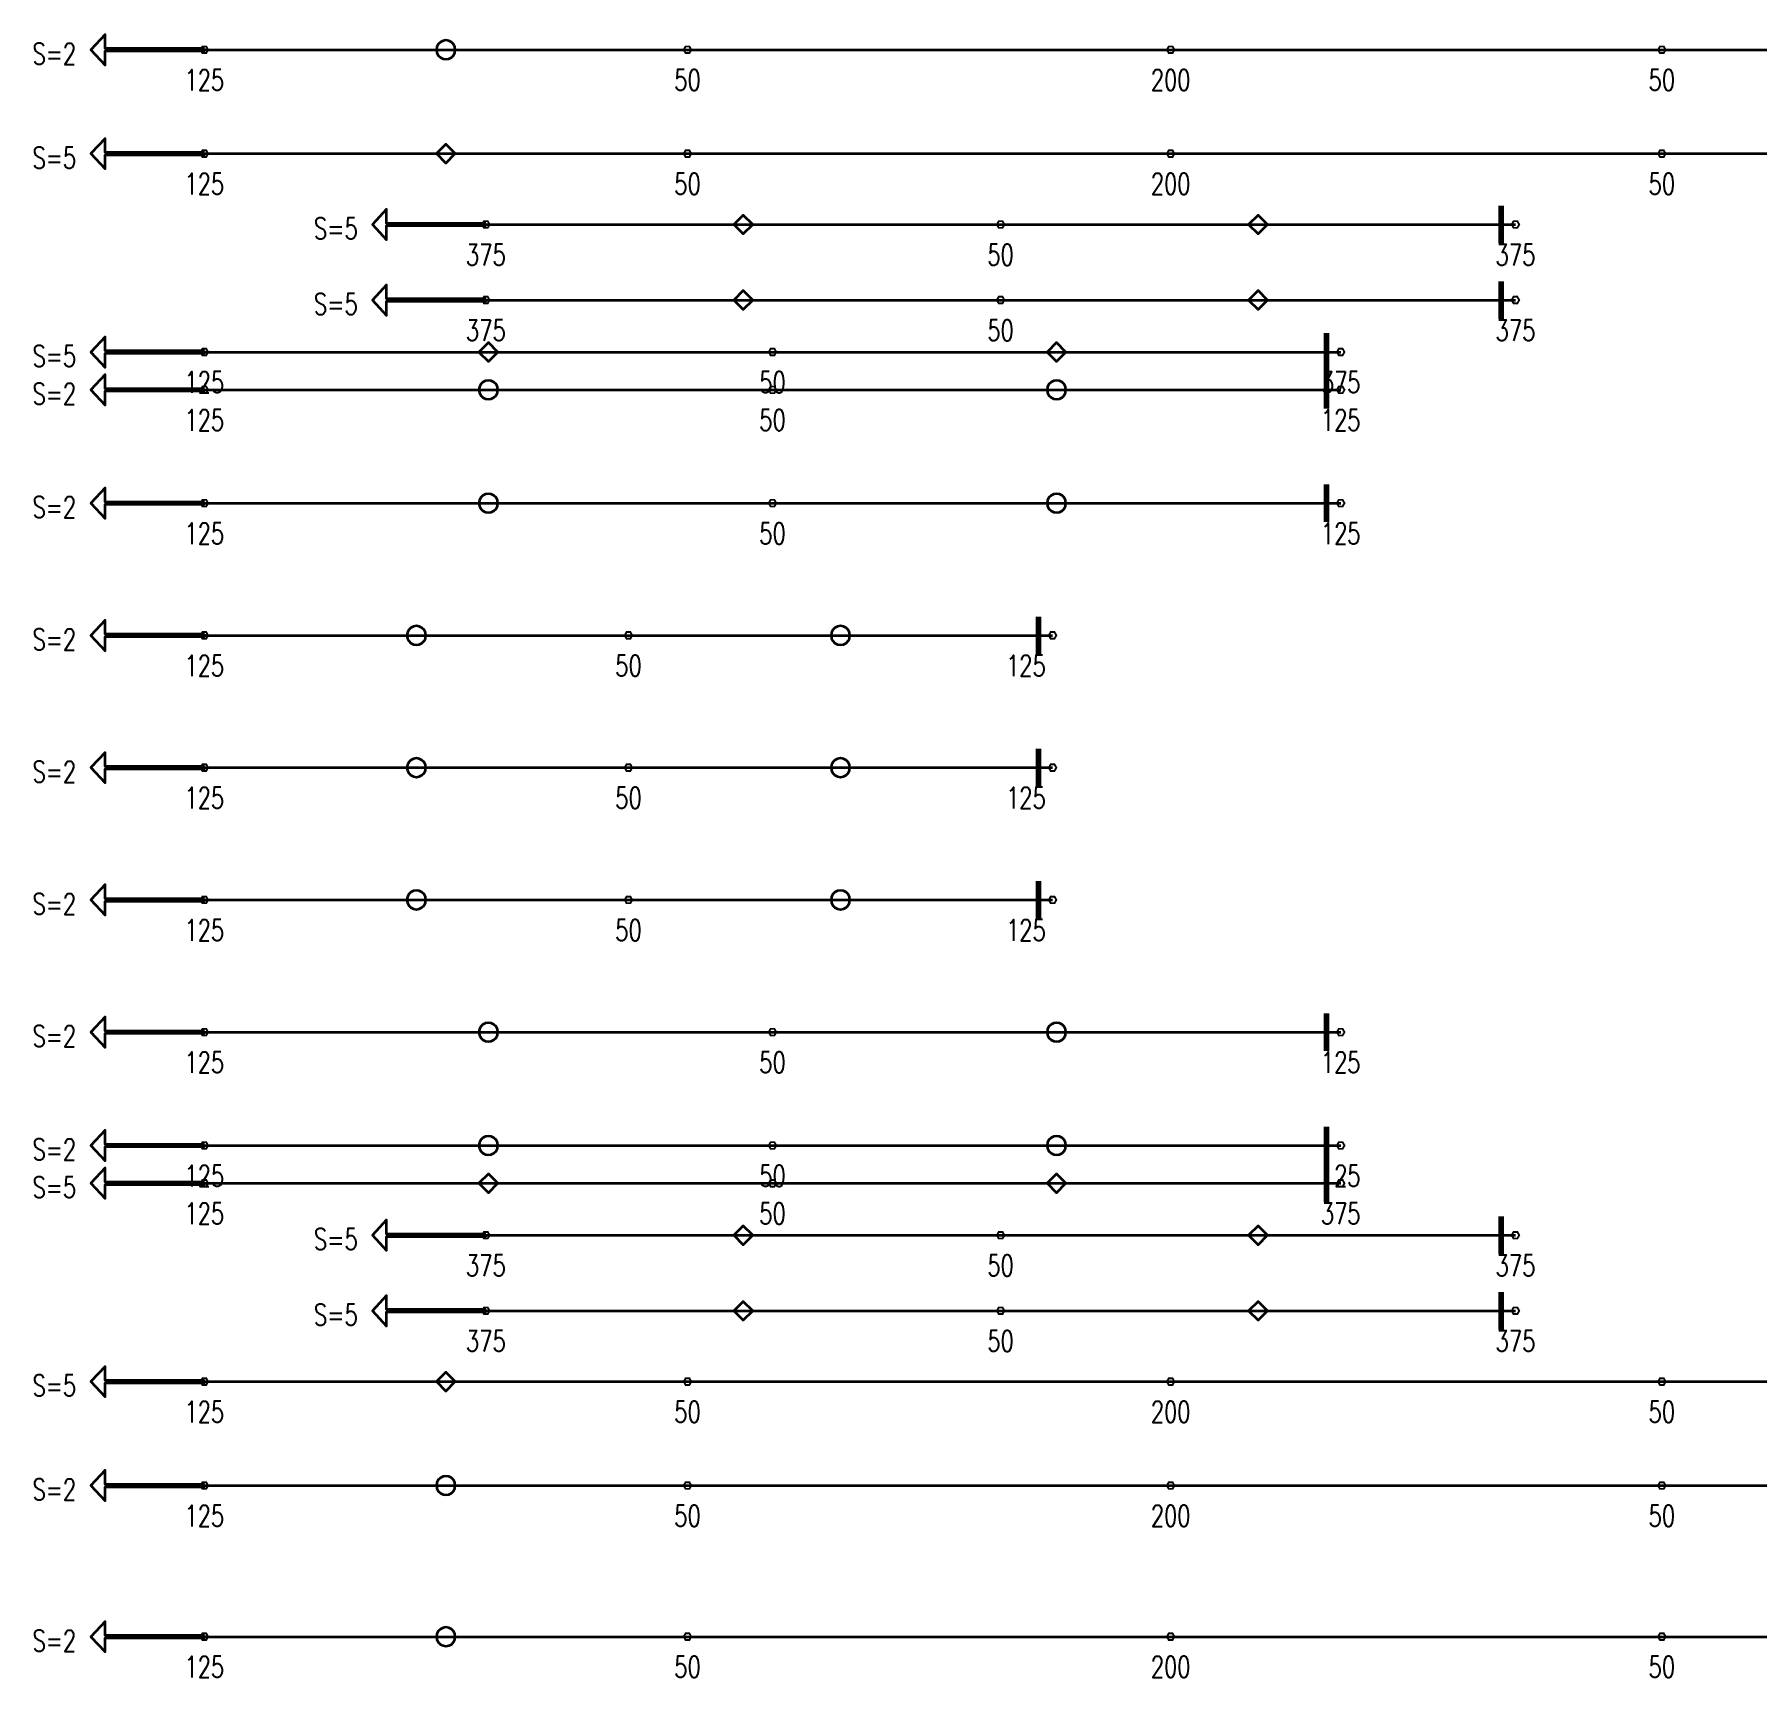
# Model space of a CAD drawing. Header units: millimetres. Extents: x 130150 to 587758, y -25561 to 50684.
# Drawn here: x 380622 to 398863, y 14067 to 31462 of the extents above; entities that cross this region are included whole.
import ezdxf

# ---------------------------------------------------------------- set-up
doc = ezdxf.new("R2010")
doc.units = ezdxf.units.MM
doc.layers.add('Current plane_Column', color=7, linetype='Continuous', true_color=0x4b00ff)
doc.layers.add('NDC_S-TENDON', color=6, linetype='Continuous', lineweight=35)
doc.layers.add('NDC_S_ANNO', color=7, linetype='Continuous', lineweight=20)
doc.styles.add('NDC_ANNO', font='', dxfattribs={"width": 0.8})
doc.styles.get('NDC_ANNO').set_extended_font_data('Dotum')

# ---------------------------------------------------------------- blocks, each defined once
blk = doc.blocks.new('HTB TDX')
at = {"layer": 'NDC_S-TENDON', "linetype": 'Continuous'}
for points, elevation in [([(-180, 21812), (-1230, 21812), (-1230, 21962), (-1380, 21800), (-1230, 21638), (-1230, 21788), (-180, 21788)], 3575), ([(2277, 21800), (2282, 21769), (2297, 21741), (2319, 21719), (2347, 21705), (2377, 21700), (2408, 21705), (2436, 21719), (2458, 21741), (2473, 21769), (2477, 21800), (2473, 21831), (2458, 21859), (2436, 21881), (2408, 21895), (2377, 21900), (2347, 21895), (2319, 21881), (2297, 21859), (2282, 21831), (2277, 21800)], 3532), ([(-180, 20712), (-1230, 20712), (-1230, 20862), (-1380, 20700), (-1230, 20538), (-1230, 20688), (-180, 20688)], 3575), ([(2277, 20700), (2377, 20600), (2477, 20700), (2377, 20800), (2277, 20700)], 3532), ([(2800, 19962), (1750, 19962), (1750, 20112), (1600, 19950), (1750, 19788), (1750, 19938), (2800, 19938)], 3575), ([(5425, 19950), (5525, 19850), (5625, 19950), (5525, 20050), (5425, 19950)], 3388), ([(10875, 19950), (10975, 19850), (11075, 19950), (10975, 20050), (10875, 19950)], 3388), ([(2800, 19162), (1750, 19162), (1750, 19312), (1600, 19150), (1750, 18988), (1750, 19138), (2800, 19138)], 3575), ([(5425, 19150), (5525, 19050), (5625, 19150), (5525, 19250), (5425, 19150)], 3388), ([(10875, 19150), (10975, 19050), (11075, 19150), (10975, 19250), (10875, 19150)], 3388), ([(-180, 18612), (-1230, 18612), (-1230, 18762), (-1380, 18600), (-1230, 18438), (-1230, 18588), (-180, 18588)], 3575), ([(2727, 18600), (2827, 18500), (2927, 18600), (2827, 18700), (2727, 18600)], 3391), ([(8742, 18600), (8842, 18500), (8942, 18600), (8842, 18700), (8742, 18600)], 3391), ([(-180, 18212), (-1230, 18212), (-1230, 18362), (-1380, 18200), (-1230, 18038), (-1230, 18188), (-180, 18188)], 3575), ([(2727, 18200), (2732, 18169), (2747, 18141), (2769, 18119), (2797, 18105), (2827, 18100), (2858, 18105), (2886, 18119), (2908, 18141), (2923, 18169), (2927, 18200), (2923, 18231), (2908, 18259), (2886, 18281), (2858, 18295), (2827, 18300), (2797, 18295), (2769, 18281), (2747, 18259), (2732, 18231), (2727, 18200)], 3391), ([(8742, 18200), (8747, 18169), (8762, 18141), (8784, 18119), (8812, 18105), (8842, 18100), (8873, 18105), (8901, 18119), (8923, 18141), (8938, 18169), (8942, 18200), (8938, 18231), (8923, 18259), (8901, 18281), (8873, 18295), (8842, 18300), (8812, 18295), (8784, 18281), (8762, 18259), (8747, 18231), (8742, 18200)], 3391), ([(-180, 17012), (-1230, 17012), (-1230, 17162), (-1380, 17000), (-1230, 16838), (-1230, 16988), (-180, 16988)], 3575), ([(2727, 17000), (2732, 16969), (2747, 16941), (2769, 16919), (2797, 16905), (2827, 16900), (2858, 16905), (2886, 16919), (2908, 16941), (2923, 16969), (2927, 17000), (2923, 17031), (2908, 17059), (2886, 17081), (2858, 17095), (2827, 17100), (2797, 17095), (2769, 17081), (2747, 17059), (2732, 17031), (2727, 17000)], 3533), ([(8742, 17000), (8747, 16969), (8762, 16941), (8784, 16919), (8812, 16905), (8842, 16900), (8873, 16905), (8901, 16919), (8923, 16941), (8938, 16969), (8942, 17000), (8938, 17031), (8923, 17059), (8901, 17081), (8873, 17095), (8842, 17100), (8812, 17095), (8784, 17081), (8762, 17059), (8747, 17031), (8742, 17000)], 3533), ([(-180, 15612), (-1230, 15612), (-1230, 15762), (-1380, 15600), (-1230, 15438), (-1230, 15588), (-180, 15588)], 3575), ([(1965, 15600), (1970, 15569), (1984, 15541), (2006, 15519), (2034, 15505), (2065, 15500), (2096, 15505), (2124, 15519), (2146, 15541), (2160, 15569), (2165, 15600), (2160, 15631), (2146, 15659), (2124, 15681), (2096, 15695), (2065, 15700), (2034, 15695), (2006, 15681), (1984, 15659), (1970, 15631), (1965, 15600)], 3532), ([(6455, 15600), (6460, 15569), (6474, 15541), (6496, 15519), (6524, 15505), (6555, 15500), (6586, 15505), (6614, 15519), (6636, 15541), (6650, 15569), (6655, 15600), (6650, 15631), (6636, 15659), (6614, 15681), (6586, 15695), (6555, 15700), (6524, 15695), (6496, 15681), (6474, 15659), (6460, 15631), (6455, 15600)], 3532), ([(-180, 14212), (-1230, 14212), (-1230, 14362), (-1380, 14200), (-1230, 14038), (-1230, 14188), (-180, 14188)], 3575), ([(1965, 14200), (1970, 14169), (1984, 14141), (2006, 14119), (2034, 14105), (2065, 14100), (2096, 14105), (2124, 14119), (2146, 14141), (2160, 14169), (2165, 14200), (2160, 14231), (2146, 14259), (2124, 14281), (2096, 14295), (2065, 14300), (2034, 14295), (2006, 14281), (1984, 14259), (1970, 14231), (1965, 14200)], 3532), ([(6455, 14200), (6460, 14169), (6474, 14141), (6496, 14119), (6524, 14105), (6555, 14100), (6586, 14105), (6614, 14119), (6636, 14141), (6650, 14169), (6655, 14200), (6650, 14231), (6636, 14259), (6614, 14281), (6586, 14295), (6555, 14300), (6524, 14295), (6496, 14281), (6474, 14259), (6460, 14231), (6455, 14200)], 3532), ([(-180, 12812), (-1230, 12812), (-1230, 12962), (-1380, 12800), (-1230, 12638), (-1230, 12788), (-180, 12788)], 3575), ([(1965, 12800), (1970, 12769), (1984, 12741), (2006, 12719), (2034, 12705), (2065, 12700), (2096, 12705), (2124, 12719), (2146, 12741), (2160, 12769), (2165, 12800), (2160, 12831), (2146, 12859), (2124, 12881), (2096, 12895), (2065, 12900), (2034, 12895), (2006, 12881), (1984, 12859), (1970, 12831), (1965, 12800)], 3532), ([(6455, 12800), (6460, 12769), (6474, 12741), (6496, 12719), (6524, 12705), (6555, 12700), (6586, 12705), (6614, 12719), (6636, 12741), (6650, 12769), (6655, 12800), (6650, 12831), (6636, 12859), (6614, 12881), (6586, 12895), (6555, 12900), (6524, 12895), (6496, 12881), (6474, 12859), (6460, 12831), (6455, 12800)], 3532), ([(-180, 11412), (-1230, 11412), (-1230, 11562), (-1380, 11400), (-1230, 11238), (-1230, 11388), (-180, 11388)], 3575), ([(2727, 11400), (2732, 11369), (2747, 11341), (2769, 11319), (2797, 11305), (2827, 11300), (2858, 11305), (2886, 11319), (2908, 11341), (2923, 11369), (2927, 11400), (2923, 11431), (2908, 11459), (2886, 11481), (2858, 11495), (2827, 11500), (2797, 11495), (2769, 11481), (2747, 11459), (2732, 11431), (2727, 11400)], 3532), ([(8742, 11400), (8747, 11369), (8762, 11341), (8784, 11319), (8812, 11305), (8842, 11300), (8873, 11305), (8901, 11319), (8923, 11341), (8938, 11369), (8942, 11400), (8938, 11431), (8923, 11459), (8901, 11481), (8873, 11495), (8842, 11500), (8812, 11495), (8784, 11481), (8762, 11459), (8747, 11431), (8742, 11400)], 3532), ([(-180, 10212), (-1230, 10212), (-1230, 10362), (-1380, 10200), (-1230, 10038), (-1230, 10188), (-180, 10188)], 3575), ([(2727, 10200), (2732, 10169), (2747, 10141), (2769, 10119), (2797, 10105), (2827, 10100), (2858, 10105), (2886, 10119), (2908, 10141), (2923, 10169), (2927, 10200), (2923, 10231), (2908, 10259), (2886, 10281), (2858, 10295), (2827, 10300), (2797, 10295), (2769, 10281), (2747, 10259), (2732, 10231), (2727, 10200)], 3388), ([(8742, 10200), (8747, 10169), (8762, 10141), (8784, 10119), (8812, 10105), (8842, 10100), (8873, 10105), (8901, 10119), (8923, 10141), (8938, 10169), (8942, 10200), (8938, 10231), (8923, 10259), (8901, 10281), (8873, 10295), (8842, 10300), (8812, 10295), (8784, 10281), (8762, 10259), (8747, 10231), (8742, 10200)], 3388), ([(-180, 9812), (-1230, 9812), (-1230, 9962), (-1380, 9800), (-1230, 9638), (-1230, 9788), (-180, 9788)], 3575), ([(2727, 9800), (2827, 9700), (2927, 9800), (2827, 9900), (2727, 9800)], 3388), ([(8742, 9800), (8842, 9700), (8942, 9800), (8842, 9900), (8742, 9800)], 3388), ([(2800, 9262), (1750, 9262), (1750, 9412), (1600, 9250), (1750, 9088), (1750, 9238), (2800, 9238)], 3575), ([(5425, 9250), (5525, 9150), (5625, 9250), (5525, 9350), (5425, 9250)], 3388), ([(10875, 9250), (10975, 9150), (11075, 9250), (10975, 9350), (10875, 9250)], 3388), ([(2800, 8462), (1750, 8462), (1750, 8612), (1600, 8450), (1750, 8288), (1750, 8438), (2800, 8438)], 3575), ([(5425, 8450), (5525, 8350), (5625, 8450), (5525, 8550), (5425, 8450)], 3388), ([(10875, 8450), (10975, 8350), (11075, 8450), (10975, 8550), (10875, 8450)], 3388), ([(-180, 7712), (-1230, 7712), (-1230, 7862), (-1380, 7700), (-1230, 7538), (-1230, 7688), (-180, 7688)], 3575), ([(2277, 7700), (2377, 7600), (2477, 7700), (2377, 7800), (2277, 7700)], 3532), ([(-180, 6612), (-1230, 6612), (-1230, 6762), (-1380, 6600), (-1230, 6438), (-1230, 6588), (-180, 6588)], 3575), ([(2277, 6600), (2282, 6569), (2297, 6541), (2319, 6519), (2347, 6505), (2377, 6500), (2408, 6505), (2436, 6519), (2458, 6541), (2473, 6569), (2477, 6600), (2473, 6631), (2458, 6659), (2436, 6681), (2408, 6695), (2377, 6700), (2347, 6695), (2319, 6681), (2297, 6659), (2282, 6631), (2277, 6600)], 3532), ([(-180, 5012), (-1230, 5012), (-1230, 5162), (-1380, 5000), (-1230, 4838), (-1230, 4988), (-180, 4988)], 3575), ([(2277, 5000), (2282, 4969), (2297, 4941), (2319, 4919), (2347, 4905), (2377, 4900), (2408, 4905), (2436, 4919), (2458, 4941), (2473, 4969), (2477, 5000), (2473, 5031), (2458, 5059), (2436, 5081), (2408, 5095), (2377, 5100), (2347, 5095), (2319, 5081), (2297, 5059), (2282, 5031), (2277, 5000)], 3532)]:
    blk.add_lwpolyline(points, close=True, dxfattribs=dict(at, elevation=elevation))
for points, elevation in [([(-140, 21800, 20, 20, 0), (-160, 21835, 20, 20, 0), (-200, 21835, 20, 20, 0), (-220, 21800, 20, 20, 0), (-200, 21765, 20, 20, 0), (-160, 21765, 20, 20, 0)], 3575), ([(-140, 21800, 20, 20, 0), (-160, 21835, 20, 20, 0), (-200, 21835, 20, 20, 0), (-220, 21800, 20, 20, 0), (-200, 21765, 20, 20, 0), (-160, 21765, 20, 20, 0)], 3575), ([(4975, 21800, 20, 20, 0), (4955, 21835, 20, 20, 0), (4915, 21835, 20, 20, 0), (4895, 21800, 20, 20, 0), (4915, 21765, 20, 20, 0), (4955, 21765, 20, 20, 0)], 3500), ([(4975, 21800, 20, 20, 0), (4955, 21835, 20, 20, 0), (4915, 21835, 20, 20, 0), (4895, 21800, 20, 20, 0), (4915, 21765, 20, 20, 0), (4955, 21765, 20, 20, 0)], 3500), ([(10090, 21800, 20, 20, 0), (10070, 21835, 20, 20, 0), (10030, 21835, 20, 20, 0), (10010, 21800, 20, 20, 0), (10030, 21765, 20, 20, 0), (10070, 21765, 20, 20, 0)], 3650), ([(10090, 21800, 20, 20, 0), (10070, 21835, 20, 20, 0), (10030, 21835, 20, 20, 0), (10010, 21800, 20, 20, 0), (10030, 21765, 20, 20, 0), (10070, 21765, 20, 20, 0)], 3650), ([(10090, 21800, 20, 20, 0), (10070, 21835, 20, 20, 0), (10030, 21835, 20, 20, 0), (10010, 21800, 20, 20, 0), (10030, 21765, 20, 20, 0), (10070, 21765, 20, 20, 0)], 3650), ([(10090, 21800, 20, 20, 0), (10070, 21835, 20, 20, 0), (10030, 21835, 20, 20, 0), (10010, 21800, 20, 20, 0), (10030, 21765, 20, 20, 0), (10070, 21765, 20, 20, 0)], 3650), ([(15290, 21800, 20, 20, 0), (15270, 21835, 20, 20, 0), (15230, 21835, 20, 20, 0), (15210, 21800, 20, 20, 0), (15230, 21765, 20, 20, 0), (15270, 21765, 20, 20, 0)], 3500), ([(15290, 21800, 20, 20, 0), (15270, 21835, 20, 20, 0), (15230, 21835, 20, 20, 0), (15210, 21800, 20, 20, 0), (15230, 21765, 20, 20, 0), (15270, 21765, 20, 20, 0)], 3500), ([(-140, 20700, 20, 20, 0), (-160, 20735, 20, 20, 0), (-200, 20735, 20, 20, 0), (-220, 20700, 20, 20, 0), (-200, 20665, 20, 20, 0), (-160, 20665, 20, 20, 0)], 3575), ([(-140, 20700, 20, 20, 0), (-160, 20735, 20, 20, 0), (-200, 20735, 20, 20, 0), (-220, 20700, 20, 20, 0), (-200, 20665, 20, 20, 0), (-160, 20665, 20, 20, 0)], 3575), ([(4975, 20700, 20, 20, 0), (4955, 20735, 20, 20, 0), (4915, 20735, 20, 20, 0), (4895, 20700, 20, 20, 0), (4915, 20665, 20, 20, 0), (4955, 20665, 20, 20, 0)], 3500), ([(4975, 20700, 20, 20, 0), (4955, 20735, 20, 20, 0), (4915, 20735, 20, 20, 0), (4895, 20700, 20, 20, 0), (4915, 20665, 20, 20, 0), (4955, 20665, 20, 20, 0)], 3500), ([(10090, 20700, 20, 20, 0), (10070, 20735, 20, 20, 0), (10030, 20735, 20, 20, 0), (10010, 20700, 20, 20, 0), (10030, 20665, 20, 20, 0), (10070, 20665, 20, 20, 0)], 3650), ([(10090, 20700, 20, 20, 0), (10070, 20735, 20, 20, 0), (10030, 20735, 20, 20, 0), (10010, 20700, 20, 20, 0), (10030, 20665, 20, 20, 0), (10070, 20665, 20, 20, 0)], 3650), ([(10090, 20700, 20, 20, 0), (10070, 20735, 20, 20, 0), (10030, 20735, 20, 20, 0), (10010, 20700, 20, 20, 0), (10030, 20665, 20, 20, 0), (10070, 20665, 20, 20, 0)], 3650), ([(10090, 20700, 20, 20, 0), (10070, 20735, 20, 20, 0), (10030, 20735, 20, 20, 0), (10010, 20700, 20, 20, 0), (10030, 20665, 20, 20, 0), (10070, 20665, 20, 20, 0)], 3650), ([(15290, 20700, 20, 20, 0), (15270, 20735, 20, 20, 0), (15230, 20735, 20, 20, 0), (15210, 20700, 20, 20, 0), (15230, 20665, 20, 20, 0), (15270, 20665, 20, 20, 0)], 3500), ([(15290, 20700, 20, 20, 0), (15270, 20735, 20, 20, 0), (15230, 20735, 20, 20, 0), (15210, 20700, 20, 20, 0), (15230, 20665, 20, 20, 0), (15270, 20665, 20, 20, 0)], 3500), ([(2840, 19950, 20, 20, 0), (2820, 19985, 20, 20, 0), (2780, 19985, 20, 20, 0), (2760, 19950, 20, 20, 0), (2780, 19915, 20, 20, 0), (2820, 19915, 20, 20, 0)], 3575), ([(2840, 19950, 20, 20, 0), (2820, 19985, 20, 20, 0), (2780, 19985, 20, 20, 0), (2760, 19950, 20, 20, 0), (2780, 19915, 20, 20, 0), (2820, 19915, 20, 20, 0)], 3575), ([(8290, 19950, 20, 20, 0), (8270, 19985, 20, 20, 0), (8230, 19985, 20, 20, 0), (8210, 19950, 20, 20, 0), (8230, 19915, 20, 20, 0), (8270, 19915, 20, 20, 0)], 3250), ([(8290, 19950, 20, 20, 0), (8270, 19985, 20, 20, 0), (8230, 19985, 20, 20, 0), (8210, 19950, 20, 20, 0), (8230, 19915, 20, 20, 0), (8270, 19915, 20, 20, 0)], 3250), ([(13740, 19950, 20, 20, 0), (13720, 19985, 20, 20, 0), (13680, 19985, 20, 20, 0), (13660, 19950, 20, 20, 0), (13680, 19915, 20, 20, 0), (13720, 19915, 20, 20, 0)], 3575), ([(13740, 19950, 20, 20, 0), (13720, 19985, 20, 20, 0), (13680, 19985, 20, 20, 0), (13660, 19950, 20, 20, 0), (13680, 19915, 20, 20, 0), (13720, 19915, 20, 20, 0)], 3575), ([(2840, 19150, 20, 20, 0), (2820, 19185, 20, 20, 0), (2780, 19185, 20, 20, 0), (2760, 19150, 20, 20, 0), (2780, 19115, 20, 20, 0), (2820, 19115, 20, 20, 0)], 3575), ([(2840, 19150, 20, 20, 0), (2820, 19185, 20, 20, 0), (2780, 19185, 20, 20, 0), (2760, 19150, 20, 20, 0), (2780, 19115, 20, 20, 0), (2820, 19115, 20, 20, 0)], 3575), ([(8290, 19150, 20, 20, 0), (8270, 19185, 20, 20, 0), (8230, 19185, 20, 20, 0), (8210, 19150, 20, 20, 0), (8230, 19115, 20, 20, 0), (8270, 19115, 20, 20, 0)], 3250), ([(8290, 19150, 20, 20, 0), (8270, 19185, 20, 20, 0), (8230, 19185, 20, 20, 0), (8210, 19150, 20, 20, 0), (8230, 19115, 20, 20, 0), (8270, 19115, 20, 20, 0)], 3250), ([(13740, 19150, 20, 20, 0), (13720, 19185, 20, 20, 0), (13680, 19185, 20, 20, 0), (13660, 19150, 20, 20, 0), (13680, 19115, 20, 20, 0), (13720, 19115, 20, 20, 0)], 3575), ([(13740, 19150, 20, 20, 0), (13720, 19185, 20, 20, 0), (13680, 19185, 20, 20, 0), (13660, 19150, 20, 20, 0), (13680, 19115, 20, 20, 0), (13720, 19115, 20, 20, 0)], 3575), ([(-140, 18600, 20, 20, 0), (-160, 18635, 20, 20, 0), (-200, 18635, 20, 20, 0), (-220, 18600, 20, 20, 0), (-200, 18565, 20, 20, 0), (-160, 18565, 20, 20, 0)], 3575), ([(-140, 18600, 20, 20, 0), (-160, 18635, 20, 20, 0), (-200, 18635, 20, 20, 0), (-220, 18600, 20, 20, 0), (-200, 18565, 20, 20, 0), (-160, 18565, 20, 20, 0)], 3575), ([(5875, 18600, 20, 20, 0), (5855, 18635, 20, 20, 0), (5815, 18635, 20, 20, 0), (5795, 18600, 20, 20, 0), (5815, 18565, 20, 20, 0), (5855, 18565, 20, 20, 0)], 3250), ([(5875, 18600, 20, 20, 0), (5855, 18635, 20, 20, 0), (5815, 18635, 20, 20, 0), (5795, 18600, 20, 20, 0), (5815, 18565, 20, 20, 0), (5855, 18565, 20, 20, 0)], 3250), ([(11890, 18600, 20, 20, 0), (11870, 18635, 20, 20, 0), (11830, 18635, 20, 20, 0), (11810, 18600, 20, 20, 0), (11830, 18565, 20, 20, 0), (11870, 18565, 20, 20, 0)], 3575), ([(11890, 18600, 20, 20, 0), (11870, 18635, 20, 20, 0), (11830, 18635, 20, 20, 0), (11810, 18600, 20, 20, 0), (11830, 18565, 20, 20, 0), (11870, 18565, 20, 20, 0)], 3575), ([(-140, 18200, 20, 20, 0), (-160, 18235, 20, 20, 0), (-200, 18235, 20, 20, 0), (-220, 18200, 20, 20, 0), (-200, 18165, 20, 20, 0), (-160, 18165, 20, 20, 0)], 3575), ([(-140, 18200, 20, 20, 0), (-160, 18235, 20, 20, 0), (-200, 18235, 20, 20, 0), (-220, 18200, 20, 20, 0), (-200, 18165, 20, 20, 0), (-160, 18165, 20, 20, 0)], 3575), ([(5875, 18200, 20, 20, 0), (5855, 18235, 20, 20, 0), (5815, 18235, 20, 20, 0), (5795, 18200, 20, 20, 0), (5815, 18165, 20, 20, 0), (5855, 18165, 20, 20, 0)], 3250), ([(5875, 18200, 20, 20, 0), (5855, 18235, 20, 20, 0), (5815, 18235, 20, 20, 0), (5795, 18200, 20, 20, 0), (5815, 18165, 20, 20, 0), (5855, 18165, 20, 20, 0)], 3250), ([(11890, 18200, 20, 20, 0), (11870, 18235, 20, 20, 0), (11830, 18235, 20, 20, 0), (11810, 18200, 20, 20, 0), (11830, 18165, 20, 20, 0), (11870, 18165, 20, 20, 0)], 3575), ([(11890, 18200, 20, 20, 0), (11870, 18235, 20, 20, 0), (11830, 18235, 20, 20, 0), (11810, 18200, 20, 20, 0), (11830, 18165, 20, 20, 0), (11870, 18165, 20, 20, 0)], 3575), ([(-140, 17000, 20, 20, 0), (-160, 17035, 20, 20, 0), (-200, 17035, 20, 20, 0), (-220, 17000, 20, 20, 0), (-200, 16965, 20, 20, 0), (-160, 16965, 20, 20, 0)], 3575), ([(-140, 17000, 20, 20, 0), (-160, 17035, 20, 20, 0), (-200, 17035, 20, 20, 0), (-220, 17000, 20, 20, 0), (-200, 16965, 20, 20, 0), (-160, 16965, 20, 20, 0)], 3575), ([(5875, 17000, 20, 20, 0), (5855, 17035, 20, 20, 0), (5815, 17035, 20, 20, 0), (5795, 17000, 20, 20, 0), (5815, 16965, 20, 20, 0), (5855, 16965, 20, 20, 0)], 3500), ([(5875, 17000, 20, 20, 0), (5855, 17035, 20, 20, 0), (5815, 17035, 20, 20, 0), (5795, 17000, 20, 20, 0), (5815, 16965, 20, 20, 0), (5855, 16965, 20, 20, 0)], 3500), ([(11890, 17000, 20, 20, 0), (11870, 17035, 20, 20, 0), (11830, 17035, 20, 20, 0), (11810, 17000, 20, 20, 0), (11830, 16965, 20, 20, 0), (11870, 16965, 20, 20, 0)], 3575), ([(11890, 17000, 20, 20, 0), (11870, 17035, 20, 20, 0), (11830, 17035, 20, 20, 0), (11810, 17000, 20, 20, 0), (11830, 16965, 20, 20, 0), (11870, 16965, 20, 20, 0)], 3575), ([(-140, 15600, 20, 20, 0), (-160, 15635, 20, 20, 0), (-200, 15635, 20, 20, 0), (-220, 15600, 20, 20, 0), (-200, 15565, 20, 20, 0), (-160, 15565, 20, 20, 0)], 3575), ([(-140, 15600, 20, 20, 0), (-160, 15635, 20, 20, 0), (-200, 15635, 20, 20, 0), (-220, 15600, 20, 20, 0), (-200, 15565, 20, 20, 0), (-160, 15565, 20, 20, 0)], 3575), ([(4350, 15600, 20, 20, 0), (4330, 15635, 20, 20, 0), (4290, 15635, 20, 20, 0), (4270, 15600, 20, 20, 0), (4290, 15565, 20, 20, 0), (4330, 15565, 20, 20, 0)], 3500), ([(4350, 15600, 20, 20, 0), (4330, 15635, 20, 20, 0), (4290, 15635, 20, 20, 0), (4270, 15600, 20, 20, 0), (4290, 15565, 20, 20, 0), (4330, 15565, 20, 20, 0)], 3500), ([(8840, 15600, 20, 20, 0), (8820, 15635, 20, 20, 0), (8780, 15635, 20, 20, 0), (8760, 15600, 20, 20, 0), (8780, 15565, 20, 20, 0), (8820, 15565, 20, 20, 0)], 3575), ([(8840, 15600, 20, 20, 0), (8820, 15635, 20, 20, 0), (8780, 15635, 20, 20, 0), (8760, 15600, 20, 20, 0), (8780, 15565, 20, 20, 0), (8820, 15565, 20, 20, 0)], 3575), ([(-140, 14200, 20, 20, 0), (-160, 14235, 20, 20, 0), (-200, 14235, 20, 20, 0), (-220, 14200, 20, 20, 0), (-200, 14165, 20, 20, 0), (-160, 14165, 20, 20, 0)], 3575), ([(-140, 14200, 20, 20, 0), (-160, 14235, 20, 20, 0), (-200, 14235, 20, 20, 0), (-220, 14200, 20, 20, 0), (-200, 14165, 20, 20, 0), (-160, 14165, 20, 20, 0)], 3575), ([(4350, 14200, 20, 20, 0), (4330, 14235, 20, 20, 0), (4290, 14235, 20, 20, 0), (4270, 14200, 20, 20, 0), (4290, 14165, 20, 20, 0), (4330, 14165, 20, 20, 0)], 3500), ([(4350, 14200, 20, 20, 0), (4330, 14235, 20, 20, 0), (4290, 14235, 20, 20, 0), (4270, 14200, 20, 20, 0), (4290, 14165, 20, 20, 0), (4330, 14165, 20, 20, 0)], 3500), ([(8840, 14200, 20, 20, 0), (8820, 14235, 20, 20, 0), (8780, 14235, 20, 20, 0), (8760, 14200, 20, 20, 0), (8780, 14165, 20, 20, 0), (8820, 14165, 20, 20, 0)], 3575), ([(8840, 14200, 20, 20, 0), (8820, 14235, 20, 20, 0), (8780, 14235, 20, 20, 0), (8760, 14200, 20, 20, 0), (8780, 14165, 20, 20, 0), (8820, 14165, 20, 20, 0)], 3575), ([(-140, 12800, 20, 20, 0), (-160, 12835, 20, 20, 0), (-200, 12835, 20, 20, 0), (-220, 12800, 20, 20, 0), (-200, 12765, 20, 20, 0), (-160, 12765, 20, 20, 0)], 3575), ([(-140, 12800, 20, 20, 0), (-160, 12835, 20, 20, 0), (-200, 12835, 20, 20, 0), (-220, 12800, 20, 20, 0), (-200, 12765, 20, 20, 0), (-160, 12765, 20, 20, 0)], 3575), ([(4350, 12800, 20, 20, 0), (4330, 12835, 20, 20, 0), (4290, 12835, 20, 20, 0), (4270, 12800, 20, 20, 0), (4290, 12765, 20, 20, 0), (4330, 12765, 20, 20, 0)], 3500), ([(4350, 12800, 20, 20, 0), (4330, 12835, 20, 20, 0), (4290, 12835, 20, 20, 0), (4270, 12800, 20, 20, 0), (4290, 12765, 20, 20, 0), (4330, 12765, 20, 20, 0)], 3500), ([(8840, 12800, 20, 20, 0), (8820, 12835, 20, 20, 0), (8780, 12835, 20, 20, 0), (8760, 12800, 20, 20, 0), (8780, 12765, 20, 20, 0), (8820, 12765, 20, 20, 0)], 3575), ([(8840, 12800, 20, 20, 0), (8820, 12835, 20, 20, 0), (8780, 12835, 20, 20, 0), (8760, 12800, 20, 20, 0), (8780, 12765, 20, 20, 0), (8820, 12765, 20, 20, 0)], 3575), ([(-140, 11400, 20, 20, 0), (-160, 11435, 20, 20, 0), (-200, 11435, 20, 20, 0), (-220, 11400, 20, 20, 0), (-200, 11365, 20, 20, 0), (-160, 11365, 20, 20, 0)], 3575), ([(-140, 11400, 20, 20, 0), (-160, 11435, 20, 20, 0), (-200, 11435, 20, 20, 0), (-220, 11400, 20, 20, 0), (-200, 11365, 20, 20, 0), (-160, 11365, 20, 20, 0)], 3575), ([(5875, 11400, 20, 20, 0), (5855, 11435, 20, 20, 0), (5815, 11435, 20, 20, 0), (5795, 11400, 20, 20, 0), (5815, 11365, 20, 20, 0), (5855, 11365, 20, 20, 0)], 3500), ([(5875, 11400, 20, 20, 0), (5855, 11435, 20, 20, 0), (5815, 11435, 20, 20, 0), (5795, 11400, 20, 20, 0), (5815, 11365, 20, 20, 0), (5855, 11365, 20, 20, 0)], 3500), ([(11890, 11400, 20, 20, 0), (11870, 11435, 20, 20, 0), (11830, 11435, 20, 20, 0), (11810, 11400, 20, 20, 0), (11830, 11365, 20, 20, 0), (11870, 11365, 20, 20, 0)], 3575), ([(11890, 11400, 20, 20, 0), (11870, 11435, 20, 20, 0), (11830, 11435, 20, 20, 0), (11810, 11400, 20, 20, 0), (11830, 11365, 20, 20, 0), (11870, 11365, 20, 20, 0)], 3575), ([(-140, 10200, 20, 20, 0), (-160, 10235, 20, 20, 0), (-200, 10235, 20, 20, 0), (-220, 10200, 20, 20, 0), (-200, 10165, 20, 20, 0), (-160, 10165, 20, 20, 0)], 3575), ([(-140, 10200, 20, 20, 0), (-160, 10235, 20, 20, 0), (-200, 10235, 20, 20, 0), (-220, 10200, 20, 20, 0), (-200, 10165, 20, 20, 0), (-160, 10165, 20, 20, 0)], 3575), ([(5875, 10200, 20, 20, 0), (5855, 10235, 20, 20, 0), (5815, 10235, 20, 20, 0), (5795, 10200, 20, 20, 0), (5815, 10165, 20, 20, 0), (5855, 10165, 20, 20, 0)], 3250), ([(5875, 10200, 20, 20, 0), (5855, 10235, 20, 20, 0), (5815, 10235, 20, 20, 0), (5795, 10200, 20, 20, 0), (5815, 10165, 20, 20, 0), (5855, 10165, 20, 20, 0)], 3250), ([(11890, 10200, 20, 20, 0), (11870, 10235, 20, 20, 0), (11830, 10235, 20, 20, 0), (11810, 10200, 20, 20, 0), (11830, 10165, 20, 20, 0), (11870, 10165, 20, 20, 0)], 3575), ([(11890, 10200, 20, 20, 0), (11870, 10235, 20, 20, 0), (11830, 10235, 20, 20, 0), (11810, 10200, 20, 20, 0), (11830, 10165, 20, 20, 0), (11870, 10165, 20, 20, 0)], 3575), ([(-140, 9800, 20, 20, 0), (-160, 9835, 20, 20, 0), (-200, 9835, 20, 20, 0), (-220, 9800, 20, 20, 0), (-200, 9765, 20, 20, 0), (-160, 9765, 20, 20, 0)], 3575), ([(-140, 9800, 20, 20, 0), (-160, 9835, 20, 20, 0), (-200, 9835, 20, 20, 0), (-220, 9800, 20, 20, 0), (-200, 9765, 20, 20, 0), (-160, 9765, 20, 20, 0)], 3575), ([(5875, 9800, 20, 20, 0), (5855, 9835, 20, 20, 0), (5815, 9835, 20, 20, 0), (5795, 9800, 20, 20, 0), (5815, 9765, 20, 20, 0), (5855, 9765, 20, 20, 0)], 3250), ([(5875, 9800, 20, 20, 0), (5855, 9835, 20, 20, 0), (5815, 9835, 20, 20, 0), (5795, 9800, 20, 20, 0), (5815, 9765, 20, 20, 0), (5855, 9765, 20, 20, 0)], 3250), ([(11890, 9800, 20, 20, 0), (11870, 9835, 20, 20, 0), (11830, 9835, 20, 20, 0), (11810, 9800, 20, 20, 0), (11830, 9765, 20, 20, 0), (11870, 9765, 20, 20, 0)], 3575), ([(11890, 9800, 20, 20, 0), (11870, 9835, 20, 20, 0), (11830, 9835, 20, 20, 0), (11810, 9800, 20, 20, 0), (11830, 9765, 20, 20, 0), (11870, 9765, 20, 20, 0)], 3575), ([(2840, 9250, 20, 20, 0), (2820, 9285, 20, 20, 0), (2780, 9285, 20, 20, 0), (2760, 9250, 20, 20, 0), (2780, 9215, 20, 20, 0), (2820, 9215, 20, 20, 0)], 3575), ([(2840, 9250, 20, 20, 0), (2820, 9285, 20, 20, 0), (2780, 9285, 20, 20, 0), (2760, 9250, 20, 20, 0), (2780, 9215, 20, 20, 0), (2820, 9215, 20, 20, 0)], 3575), ([(8290, 9250, 20, 20, 0), (8270, 9285, 20, 20, 0), (8230, 9285, 20, 20, 0), (8210, 9250, 20, 20, 0), (8230, 9215, 20, 20, 0), (8270, 9215, 20, 20, 0)], 3250), ([(8290, 9250, 20, 20, 0), (8270, 9285, 20, 20, 0), (8230, 9285, 20, 20, 0), (8210, 9250, 20, 20, 0), (8230, 9215, 20, 20, 0), (8270, 9215, 20, 20, 0)], 3250), ([(13740, 9250, 20, 20, 0), (13720, 9285, 20, 20, 0), (13680, 9285, 20, 20, 0), (13660, 9250, 20, 20, 0), (13680, 9215, 20, 20, 0), (13720, 9215, 20, 20, 0)], 3575), ([(13740, 9250, 20, 20, 0), (13720, 9285, 20, 20, 0), (13680, 9285, 20, 20, 0), (13660, 9250, 20, 20, 0), (13680, 9215, 20, 20, 0), (13720, 9215, 20, 20, 0)], 3575), ([(2840, 8450, 20, 20, 0), (2820, 8485, 20, 20, 0), (2780, 8485, 20, 20, 0), (2760, 8450, 20, 20, 0), (2780, 8415, 20, 20, 0), (2820, 8415, 20, 20, 0)], 3575), ([(2840, 8450, 20, 20, 0), (2820, 8485, 20, 20, 0), (2780, 8485, 20, 20, 0), (2760, 8450, 20, 20, 0), (2780, 8415, 20, 20, 0), (2820, 8415, 20, 20, 0)], 3575), ([(8290, 8450, 20, 20, 0), (8270, 8485, 20, 20, 0), (8230, 8485, 20, 20, 0), (8210, 8450, 20, 20, 0), (8230, 8415, 20, 20, 0), (8270, 8415, 20, 20, 0)], 3250), ([(8290, 8450, 20, 20, 0), (8270, 8485, 20, 20, 0), (8230, 8485, 20, 20, 0), (8210, 8450, 20, 20, 0), (8230, 8415, 20, 20, 0), (8270, 8415, 20, 20, 0)], 3250), ([(13740, 8450, 20, 20, 0), (13720, 8485, 20, 20, 0), (13680, 8485, 20, 20, 0), (13660, 8450, 20, 20, 0), (13680, 8415, 20, 20, 0), (13720, 8415, 20, 20, 0)], 3575), ([(13740, 8450, 20, 20, 0), (13720, 8485, 20, 20, 0), (13680, 8485, 20, 20, 0), (13660, 8450, 20, 20, 0), (13680, 8415, 20, 20, 0), (13720, 8415, 20, 20, 0)], 3575), ([(-140, 7700, 20, 20, 0), (-160, 7735, 20, 20, 0), (-200, 7735, 20, 20, 0), (-220, 7700, 20, 20, 0), (-200, 7665, 20, 20, 0), (-160, 7665, 20, 20, 0)], 3575), ([(-140, 7700, 20, 20, 0), (-160, 7735, 20, 20, 0), (-200, 7735, 20, 20, 0), (-220, 7700, 20, 20, 0), (-200, 7665, 20, 20, 0), (-160, 7665, 20, 20, 0)], 3575), ([(4975, 7700, 20, 20, 0), (4955, 7735, 20, 20, 0), (4915, 7735, 20, 20, 0), (4895, 7700, 20, 20, 0), (4915, 7665, 20, 20, 0), (4955, 7665, 20, 20, 0)], 3500), ([(4975, 7700, 20, 20, 0), (4955, 7735, 20, 20, 0), (4915, 7735, 20, 20, 0), (4895, 7700, 20, 20, 0), (4915, 7665, 20, 20, 0), (4955, 7665, 20, 20, 0)], 3500), ([(10090, 7700, 20, 20, 0), (10070, 7735, 20, 20, 0), (10030, 7735, 20, 20, 0), (10010, 7700, 20, 20, 0), (10030, 7665, 20, 20, 0), (10070, 7665, 20, 20, 0)], 3650), ([(10090, 7700, 20, 20, 0), (10070, 7735, 20, 20, 0), (10030, 7735, 20, 20, 0), (10010, 7700, 20, 20, 0), (10030, 7665, 20, 20, 0), (10070, 7665, 20, 20, 0)], 3650), ([(10090, 7700, 20, 20, 0), (10070, 7735, 20, 20, 0), (10030, 7735, 20, 20, 0), (10010, 7700, 20, 20, 0), (10030, 7665, 20, 20, 0), (10070, 7665, 20, 20, 0)], 3650), ([(10090, 7700, 20, 20, 0), (10070, 7735, 20, 20, 0), (10030, 7735, 20, 20, 0), (10010, 7700, 20, 20, 0), (10030, 7665, 20, 20, 0), (10070, 7665, 20, 20, 0)], 3650), ([(15290, 7700, 20, 20, 0), (15270, 7735, 20, 20, 0), (15230, 7735, 20, 20, 0), (15210, 7700, 20, 20, 0), (15230, 7665, 20, 20, 0), (15270, 7665, 20, 20, 0)], 3500), ([(15290, 7700, 20, 20, 0), (15270, 7735, 20, 20, 0), (15230, 7735, 20, 20, 0), (15210, 7700, 20, 20, 0), (15230, 7665, 20, 20, 0), (15270, 7665, 20, 20, 0)], 3500), ([(-140, 6600, 20, 20, 0), (-160, 6635, 20, 20, 0), (-200, 6635, 20, 20, 0), (-220, 6600, 20, 20, 0), (-200, 6565, 20, 20, 0), (-160, 6565, 20, 20, 0)], 3575), ([(-140, 6600, 20, 20, 0), (-160, 6635, 20, 20, 0), (-200, 6635, 20, 20, 0), (-220, 6600, 20, 20, 0), (-200, 6565, 20, 20, 0), (-160, 6565, 20, 20, 0)], 3575), ([(4975, 6600, 20, 20, 0), (4955, 6635, 20, 20, 0), (4915, 6635, 20, 20, 0), (4895, 6600, 20, 20, 0), (4915, 6565, 20, 20, 0), (4955, 6565, 20, 20, 0)], 3500), ([(4975, 6600, 20, 20, 0), (4955, 6635, 20, 20, 0), (4915, 6635, 20, 20, 0), (4895, 6600, 20, 20, 0), (4915, 6565, 20, 20, 0), (4955, 6565, 20, 20, 0)], 3500), ([(10090, 6600, 20, 20, 0), (10070, 6635, 20, 20, 0), (10030, 6635, 20, 20, 0), (10010, 6600, 20, 20, 0), (10030, 6565, 20, 20, 0), (10070, 6565, 20, 20, 0)], 3650), ([(10090, 6600, 20, 20, 0), (10070, 6635, 20, 20, 0), (10030, 6635, 20, 20, 0), (10010, 6600, 20, 20, 0), (10030, 6565, 20, 20, 0), (10070, 6565, 20, 20, 0)], 3650), ([(10090, 6600, 20, 20, 0), (10070, 6635, 20, 20, 0), (10030, 6635, 20, 20, 0), (10010, 6600, 20, 20, 0), (10030, 6565, 20, 20, 0), (10070, 6565, 20, 20, 0)], 3650), ([(10090, 6600, 20, 20, 0), (10070, 6635, 20, 20, 0), (10030, 6635, 20, 20, 0), (10010, 6600, 20, 20, 0), (10030, 6565, 20, 20, 0), (10070, 6565, 20, 20, 0)], 3650), ([(15290, 6600, 20, 20, 0), (15270, 6635, 20, 20, 0), (15230, 6635, 20, 20, 0), (15210, 6600, 20, 20, 0), (15230, 6565, 20, 20, 0), (15270, 6565, 20, 20, 0)], 3500), ([(15290, 6600, 20, 20, 0), (15270, 6635, 20, 20, 0), (15230, 6635, 20, 20, 0), (15210, 6600, 20, 20, 0), (15230, 6565, 20, 20, 0), (15270, 6565, 20, 20, 0)], 3500), ([(-140, 5000, 20, 20, 0), (-160, 5035, 20, 20, 0), (-200, 5035, 20, 20, 0), (-220, 5000, 20, 20, 0), (-200, 4965, 20, 20, 0), (-160, 4965, 20, 20, 0)], 3575), ([(-140, 5000, 20, 20, 0), (-160, 5035, 20, 20, 0), (-200, 5035, 20, 20, 0), (-220, 5000, 20, 20, 0), (-200, 4965, 20, 20, 0), (-160, 4965, 20, 20, 0)], 3575), ([(4975, 5000, 20, 20, 0), (4955, 5035, 20, 20, 0), (4915, 5035, 20, 20, 0), (4895, 5000, 20, 20, 0), (4915, 4965, 20, 20, 0), (4955, 4965, 20, 20, 0)], 3500), ([(4975, 5000, 20, 20, 0), (4955, 5035, 20, 20, 0), (4915, 5035, 20, 20, 0), (4895, 5000, 20, 20, 0), (4915, 4965, 20, 20, 0), (4955, 4965, 20, 20, 0)], 3500), ([(10090, 5000, 20, 20, 0), (10070, 5035, 20, 20, 0), (10030, 5035, 20, 20, 0), (10010, 5000, 20, 20, 0), (10030, 4965, 20, 20, 0), (10070, 4965, 20, 20, 0)], 3650), ([(10090, 5000, 20, 20, 0), (10070, 5035, 20, 20, 0), (10030, 5035, 20, 20, 0), (10010, 5000, 20, 20, 0), (10030, 4965, 20, 20, 0), (10070, 4965, 20, 20, 0)], 3650), ([(10090, 5000, 20, 20, 0), (10070, 5035, 20, 20, 0), (10030, 5035, 20, 20, 0), (10010, 5000, 20, 20, 0), (10030, 4965, 20, 20, 0), (10070, 4965, 20, 20, 0)], 3650), ([(10090, 5000, 20, 20, 0), (10070, 5035, 20, 20, 0), (10030, 5035, 20, 20, 0), (10010, 5000, 20, 20, 0), (10030, 4965, 20, 20, 0), (10070, 4965, 20, 20, 0)], 3650), ([(15290, 5000, 20, 20, 0), (15270, 5035, 20, 20, 0), (15230, 5035, 20, 20, 0), (15210, 5000, 20, 20, 0), (15230, 4965, 20, 20, 0), (15270, 4965, 20, 20, 0)], 3500), ([(15290, 5000, 20, 20, 0), (15270, 5035, 20, 20, 0), (15230, 5035, 20, 20, 0), (15210, 5000, 20, 20, 0), (15230, 4965, 20, 20, 0), (15270, 4965, 20, 20, 0)], 3500)]:
    blk.add_lwpolyline(points, format="xyseb", close=True, dxfattribs=dict(at, elevation=elevation))
at = {"layer": 'NDC_S-TENDON', "linetype": 'Continuous', "elevation": 3575}
for points in [[(13550, 19750, 60, 60, 0), (13550, 20150, 60, 60, 0)], [(13550, 18950, 60, 60, 0), (13550, 19350, 60, 60, 0)], [(11700, 18400, 60, 60, 0), (11700, 18800, 60, 60, 0)], [(11700, 18000, 60, 60, 0), (11700, 18400, 60, 60, 0)], [(11700, 16800, 60, 60, 0), (11700, 17200, 60, 60, 0)], [(8650, 15400, 60, 60, 0), (8650, 15800, 60, 60, 0)], [(8650, 14000, 60, 60, 0), (8650, 14400, 60, 60, 0)], [(8650, 12600, 60, 60, 0), (8650, 13000, 60, 60, 0)], [(11700, 11200, 60, 60, 0), (11700, 11600, 60, 60, 0)], [(11700, 10000, 60, 60, 0), (11700, 10400, 60, 60, 0)], [(11700, 9600, 60, 60, 0), (11700, 10000, 60, 60, 0)], [(13550, 9050, 60, 60, 0), (13550, 9450, 60, 60, 0)], [(13550, 8250, 60, 60, 0), (13550, 8650, 60, 60, 0)]]:
    blk.add_lwpolyline(points, format="xyseb", dxfattribs=at)
at = {"layer": 'NDC_S-TENDON', "linetype": 'Continuous'}
for points in [[(-180, 21800, 3575), (502, 21800, 3572), (1184, 21800, 3562), (1866, 21800, 3545), (2889, 21800, 3520), (3912, 21800, 3505), (4935, 21800, 3500), (5958, 21800, 3510), (6981, 21800, 3540), (8004, 21800, 3590), (8686, 21800, 3623), (9368, 21800, 3643), (10050, 21800, 3650)], [(10050, 21800, 3650), (10743, 21800, 3643), (11437, 21800, 3623), (12130, 21800, 3590), (13170, 21800, 3540), (14210, 21800, 3510), (15250, 21800, 3500), (16290, 21800, 3510), (17330, 21800, 3540), (18370, 21800, 3590), (19063, 21800, 3623), (19757, 21800, 3643), (20450, 21800, 3650)], [(-180, 20700, 3575), (502, 20700, 3572), (1184, 20700, 3562), (1866, 20700, 3545), (2889, 20700, 3520), (3912, 20700, 3505), (4935, 20700, 3500), (5958, 20700, 3510), (6981, 20700, 3540), (8004, 20700, 3590), (8686, 20700, 3623), (9368, 20700, 3643), (10050, 20700, 3650)], [(10050, 20700, 3650), (10743, 20700, 3643), (11437, 20700, 3623), (12130, 20700, 3590), (13170, 20700, 3540), (14210, 20700, 3510), (15250, 20700, 3500), (16290, 20700, 3510), (17330, 20700, 3540), (18370, 20700, 3590), (19063, 20700, 3623), (19757, 20700, 3643), (20450, 20700, 3650)], [(2800, 19950, 3575), (3527, 19950, 3561), (4253, 19950, 3517), (4980, 19950, 3445), (5797, 19950, 3360), (6615, 19950, 3299), (7432, 19950, 3262), (8250, 19950, 3250), (9067, 19950, 3262), (9885, 19950, 3299), (10702, 19950, 3360), (11520, 19950, 3445), (12247, 19950, 3517), (12973, 19950, 3561), (13700, 19950, 3575)], [(2800, 19150, 3575), (3527, 19150, 3561), (4253, 19150, 3517), (4980, 19150, 3445), (5797, 19150, 3360), (6615, 19150, 3299), (7432, 19150, 3262), (8250, 19150, 3250), (9067, 19150, 3262), (9885, 19150, 3299), (10702, 19150, 3360), (11520, 19150, 3445), (12247, 19150, 3517), (12973, 19150, 3561), (13700, 19150, 3575)], [(-180, 18600, 3575), (622, 18600, 3561), (1424, 18600, 3517), (2226, 18600, 3445), (3429, 18600, 3337), (4632, 18600, 3272), (5835, 18600, 3250), (7038, 18600, 3272), (8241, 18600, 3337), (9444, 18600, 3445), (10246, 18600, 3517), (11048, 18600, 3561), (11850, 18600, 3575)], [(-180, 18200, 3575), (622, 18200, 3561), (1424, 18200, 3517), (2226, 18200, 3445), (3429, 18200, 3337), (4632, 18200, 3272), (5835, 18200, 3250), (7038, 18200, 3272), (8241, 18200, 3337), (9444, 18200, 3445), (10246, 18200, 3517), (11048, 18200, 3561), (11850, 18200, 3575)], [(-180, 17000, 3575), (622, 17000, 3572), (1424, 17000, 3562), (2226, 17000, 3545), (3429, 17000, 3520), (4632, 17000, 3505), (5835, 17000, 3500), (7038, 17000, 3505), (8241, 17000, 3520), (9444, 17000, 3545), (10246, 17000, 3562), (11048, 17000, 3572), (11850, 17000, 3575)], [(-180, 15600, 3575), (419, 15600, 3572), (1017, 15600, 3562), (1616, 15600, 3545), (2289, 15600, 3525), (2963, 15600, 3511), (3636, 15600, 3503), (4310, 15600, 3500), (4983, 15600, 3503), (5657, 15600, 3511), (6330, 15600, 3525), (7004, 15600, 3545), (7603, 15600, 3562), (8201, 15600, 3572), (8800, 15600, 3575)], [(-180, 14200, 3575), (419, 14200, 3572), (1017, 14200, 3562), (1616, 14200, 3545), (2289, 14200, 3525), (2963, 14200, 3511), (3636, 14200, 3503), (4310, 14200, 3500), (4983, 14200, 3503), (5657, 14200, 3511), (6330, 14200, 3525), (7004, 14200, 3545), (7603, 14200, 3562), (8201, 14200, 3572), (8800, 14200, 3575)], [(-180, 12800, 3575), (419, 12800, 3572), (1017, 12800, 3562), (1616, 12800, 3545), (2289, 12800, 3525), (2963, 12800, 3511), (3636, 12800, 3503), (4310, 12800, 3500), (4983, 12800, 3503), (5657, 12800, 3511), (6330, 12800, 3525), (7004, 12800, 3545), (7603, 12800, 3562), (8201, 12800, 3572), (8800, 12800, 3575)], [(-180, 11400, 3575), (622, 11400, 3572), (1424, 11400, 3562), (2226, 11400, 3545), (3128, 11400, 3525), (4030, 11400, 3511), (4933, 11400, 3503), (5835, 11400, 3500), (6737, 11400, 3503), (7639, 11400, 3511), (8542, 11400, 3525), (9444, 11400, 3545), (10246, 11400, 3562), (11048, 11400, 3572), (11850, 11400, 3575)], [(-180, 10200, 3575), (622, 10200, 3561), (1424, 10200, 3517), (2226, 10200, 3445), (3128, 10200, 3360), (4030, 10200, 3299), (4933, 10200, 3262), (5835, 10200, 3250), (6737, 10200, 3262), (7639, 10200, 3299), (8542, 10200, 3360), (9444, 10200, 3445), (10246, 10200, 3517), (11048, 10200, 3561), (11850, 10200, 3575)], [(-180, 9800, 3575), (622, 9800, 3561), (1424, 9800, 3517), (2226, 9800, 3445), (3128, 9800, 3360), (4030, 9800, 3299), (4933, 9800, 3262), (5835, 9800, 3250), (6737, 9800, 3262), (7639, 9800, 3299), (8542, 9800, 3360), (9444, 9800, 3445), (10246, 9800, 3517), (11048, 9800, 3561), (11850, 9800, 3575)], [(2800, 9250, 3575), (3527, 9250, 3561), (4253, 9250, 3517), (4980, 9250, 3445), (5797, 9250, 3360), (6615, 9250, 3299), (7432, 9250, 3262), (8250, 9250, 3250), (9067, 9250, 3262), (9885, 9250, 3299), (10702, 9250, 3360), (11520, 9250, 3445), (12247, 9250, 3517), (12973, 9250, 3561), (13700, 9250, 3575)], [(2800, 8450, 3575), (3527, 8450, 3561), (4253, 8450, 3517), (4980, 8450, 3445), (5797, 8450, 3360), (6615, 8450, 3299), (7432, 8450, 3262), (8250, 8450, 3250), (9067, 8450, 3262), (9885, 8450, 3299), (10702, 8450, 3360), (11520, 8450, 3445), (12247, 8450, 3517), (12973, 8450, 3561), (13700, 8450, 3575)], [(-180, 7700, 3575), (502, 7700, 3572), (1184, 7700, 3562), (1866, 7700, 3545), (2889, 7700, 3520), (3912, 7700, 3505), (4935, 7700, 3500), (5958, 7700, 3510), (6981, 7700, 3540), (8004, 7700, 3590), (8686, 7700, 3623), (9368, 7700, 3643), (10050, 7700, 3650)], [(10050, 7700, 3650), (10743, 7700, 3643), (11437, 7700, 3623), (12130, 7700, 3590), (13170, 7700, 3540), (14210, 7700, 3510), (15250, 7700, 3500), (16290, 7700, 3510), (17330, 7700, 3540), (18370, 7700, 3590), (19063, 7700, 3623), (19757, 7700, 3643), (20450, 7700, 3650)], [(-180, 6600, 3575), (502, 6600, 3572), (1184, 6600, 3562), (1866, 6600, 3545), (2889, 6600, 3520), (3912, 6600, 3505), (4935, 6600, 3500), (5958, 6600, 3510), (6981, 6600, 3540), (8004, 6600, 3590), (8686, 6600, 3623), (9368, 6600, 3643), (10050, 6600, 3650)], [(10050, 6600, 3650), (10743, 6600, 3643), (11437, 6600, 3623), (12130, 6600, 3590), (13170, 6600, 3540), (14210, 6600, 3510), (15250, 6600, 3500), (16290, 6600, 3510), (17330, 6600, 3540), (18370, 6600, 3590), (19063, 6600, 3623), (19757, 6600, 3643), (20450, 6600, 3650)], [(-180, 5000, 3575), (502, 5000, 3572), (1184, 5000, 3562), (1866, 5000, 3545), (2889, 5000, 3520), (3912, 5000, 3505), (4935, 5000, 3500), (5958, 5000, 3510), (6981, 5000, 3540), (8004, 5000, 3590), (8686, 5000, 3623), (9368, 5000, 3643), (10050, 5000, 3650)], [(10050, 5000, 3650), (10743, 5000, 3643), (11437, 5000, 3623), (12130, 5000, 3590), (13170, 5000, 3540), (14210, 5000, 3510), (15250, 5000, 3500), (16290, 5000, 3510), (17330, 5000, 3540), (18370, 5000, 3590), (19063, 5000, 3623), (19757, 5000, 3643), (20450, 5000, 3650)]]:
    blk.add_polyline3d(points, dxfattribs=at)
at = {"layer": 'NDC_S_ANNO', "linetype": 'Continuous', "char_height": 225, "attachment_point": 5, "rotation": 0, "line_spacing_factor": 0.75, "style": 'NDC_ANNO'}
for s, insert in [('\\FSTANDARD.shx;S=2', (-1768, 21757, 3700)), ('\\FSTANDARD.shx;S=5', (-1768, 20657, 3700)), ('\\FSTANDARD.shx;S=2', (-1768, 15557, 3700)), ('\\FSTANDARD.shx;125', (-180, 15280, 3575)), ('\\FSTANDARD.shx;50', (4310, 15280, 3500)), ('\\FSTANDARD.shx;125', (8518, 15280, 3575)), ('\\FSTANDARD.shx;S=2', (-1768, 14157, 3700)), ('\\FSTANDARD.shx;125', (-180, 13880, 3575)), ('\\FSTANDARD.shx;50', (4310, 13880, 3500)), ('\\FSTANDARD.shx;125', (8518, 13880, 3575)), ('\\FSTANDARD.shx;S=2', (-1768, 12757, 3700)), ('\\FSTANDARD.shx;125', (-180, 12480, 3575)), ('\\FSTANDARD.shx;50', (4310, 12480, 3500)), ('\\FSTANDARD.shx;125', (8518, 12480, 3575)), ('\\FSTANDARD.shx;S=2', (-1768, 11357, 3700)), ('\\FSTANDARD.shx;125', (-180, 11080, 3575)), ('\\FSTANDARD.shx;50', (5835, 11080, 3500)), ('\\FSTANDARD.shx;125', (11850, 11080, 3575)), ('\\FSTANDARD.shx;S=2', (-1768, 10157, 3700)), ('\\FSTANDARD.shx;S=5', (-1768, 9757, 3700)), ('\\FSTANDARD.shx;125', (-180, 9880, 3575)), ('\\FSTANDARD.shx;50', (5835, 9880, 3250)), ('\\FSTANDARD.shx;125', (11850, 9880, 3575)), ('\\FSTANDARD.shx;125', (-180, 9480, 3575)), ('\\FSTANDARD.shx;50', (5835, 9480, 3250)), ('\\FSTANDARD.shx;375', (11850, 9480, 3575)), ('\\FSTANDARD.shx;S=5', (-1768, 7658, 3700)), ('\\FSTANDARD.shx;S=2', (-1768, 6557, 3700)), ('\\FSTANDARD.shx;S=2', (-1768, 4957, 3700))]:
    blk.add_mtext(s, dxfattribs=dict(at, insert=insert))
at = {"layer": 'NDC_S_ANNO', "linetype": 'Continuous', "char_height": 225, "attachment_point": 5, "line_spacing_factor": 0.75, "style": 'NDC_ANNO'}
for s, insert in [('\\FSTANDARD.shx;125', (-180, 21480, 3575)), ('\\FSTANDARD.shx;50', (4935, 21480, 3500)), ('\\FSTANDARD.shx;200', (10050, 21480, 3650)), ('\\FSTANDARD.shx;50', (15250, 21480, 3500)), ('\\FSTANDARD.shx;125', (-180, 20380, 3575)), ('\\FSTANDARD.shx;50', (4935, 20380, 3500)), ('\\FSTANDARD.shx;200', (10050, 20380, 3650)), ('\\FSTANDARD.shx;50', (15250, 20380, 3500)), ('\\FSTANDARD.shx;S=5', (1212, 19908, 3700)), ('\\FSTANDARD.shx;375', (2800, 19630, 3575)), ('\\FSTANDARD.shx;50', (8250, 19630, 3250)), ('\\FSTANDARD.shx;375', (13700, 19630, 3575)), ('\\FSTANDARD.shx;S=5', (1212, 19108, 3700)), ('\\FSTANDARD.shx;375', (2800, 18830, 3575)), ('\\FSTANDARD.shx;50', (8250, 18830, 3250)), ('\\FSTANDARD.shx;375', (13700, 18830, 3575)), ('\\FSTANDARD.shx;S=5', (-1768, 18557, 3700)), ('\\FSTANDARD.shx;S=2', (-1768, 18157, 3700)), ('\\FSTANDARD.shx;125', (-180, 18280, 3575)), ('\\FSTANDARD.shx;50', (5835, 18280, 3250)), ('\\FSTANDARD.shx;375', (11850, 18280, 3575)), ('\\FSTANDARD.shx;125', (-180, 17880, 3575)), ('\\FSTANDARD.shx;50', (5835, 17880, 3250)), ('\\FSTANDARD.shx;125', (11850, 17880, 3575)), ('\\FSTANDARD.shx;S=2', (-1768, 16957, 3700)), ('\\FSTANDARD.shx;125', (-180, 16680, 3575)), ('\\FSTANDARD.shx;50', (5835, 16680, 3500)), ('\\FSTANDARD.shx;125', (11850, 16680, 3575)), ('\\FSTANDARD.shx;S=5', (1212, 9208, 3700)), ('\\FSTANDARD.shx;375', (2800, 8930, 3575)), ('\\FSTANDARD.shx;50', (8250, 8930, 3250)), ('\\FSTANDARD.shx;375', (13700, 8930, 3575)), ('\\FSTANDARD.shx;S=5', (1212, 8408, 3700)), ('\\FSTANDARD.shx;375', (2800, 8130, 3575)), ('\\FSTANDARD.shx;50', (8250, 8130, 3250)), ('\\FSTANDARD.shx;375', (13700, 8130, 3575)), ('\\FSTANDARD.shx;125', (-180, 7380, 3575)), ('\\FSTANDARD.shx;50', (4935, 7380, 3500)), ('\\FSTANDARD.shx;200', (10050, 7380, 3650)), ('\\FSTANDARD.shx;50', (15250, 7380, 3500)), ('\\FSTANDARD.shx;125', (-180, 6280, 3575)), ('\\FSTANDARD.shx;50', (4935, 6280, 3500)), ('\\FSTANDARD.shx;200', (10050, 6280, 3650)), ('\\FSTANDARD.shx;50', (15250, 6280, 3500)), ('\\FSTANDARD.shx;125', (-180, 4680, 3575)), ('\\FSTANDARD.shx;50', (4935, 4680, 3500)), ('\\FSTANDARD.shx;200', (10050, 4680, 3650)), ('\\FSTANDARD.shx;50', (15250, 4680, 3500))]:
    blk.add_mtext(s, dxfattribs=dict(at, insert=insert))

msp = doc.modelspace()

# ---------------------------------------------------------------- block references
at = {"layer": 'Current plane_Column'}
msp.add_blockref('HTB TDX', (382600, 9500), dxfattribs=at)

doc.saveas('drawing.dxf')
